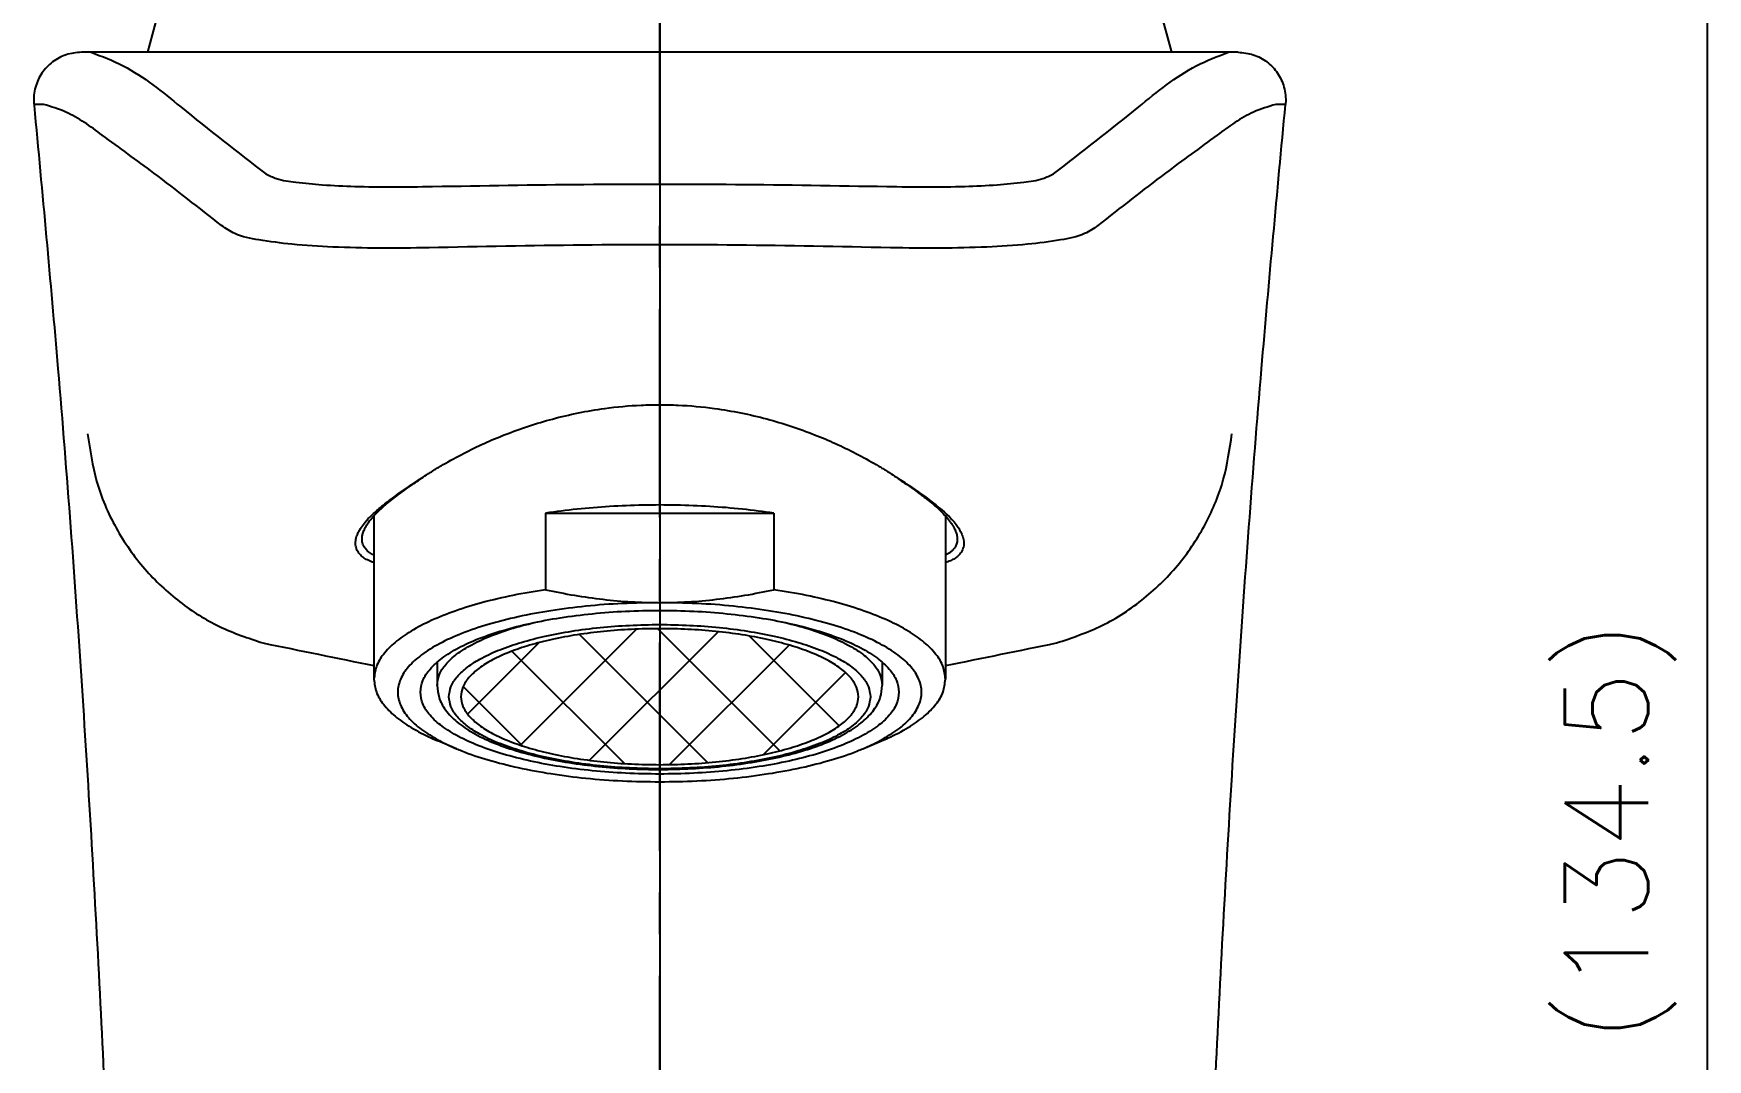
# Model space of a CAD drawing. Extents: x 6748 to 7342, y -141 to 279.
# Drawn here: x 7139.5 to 7209.8, y 111.1 to 154.2 of the extents above; entities that cross this region are included whole.
import ezdxf

# ---------------------------------------------------------------- set-up
doc = ezdxf.new("R2010")
doc.units = 0
doc.header["$LTSCALE"] = 7
doc.header["$MEASUREMENT"] = 0
doc.linetypes.add('ACAD_ISO08W100', pattern=[36, 24, -3, 6, -3])
doc.linetypes.add('CENTER', pattern=[2, 1.25, -0.25, 0.25, -0.25])
doc.layers.get('0').update_dxf_attribs({"color": 2, "linetype": 'CONTINUOUS'})
doc.layers.add('center', color=1, linetype='ACAD_ISO08W100')
doc.layers.add('D', color=2, linetype='CONTINUOUS')
doc.styles.add('GHS', font='ROMANS.shx', dxfattribs={"bigfont": 'GHS.shx'})

msp = doc.modelspace()

# ---------------------------------------------------------------- hatches: boundary and pattern name
at = {"layer": 'D'}
h = msp.add_hatch(dxfattribs=at)
h.set_pattern_fill('ANSI37', color=256, scale=20, style=0)
h.set_pattern_definition([(45, (992.1969, 271.091), (-1.767767, 1.767767), []), (135, (992.1969, 271.091), (-1.767767, -1.767767), [])])
edge = h.paths.add_edge_path()
edge.add_spline(control_points=[(7157.405, 126.379), (7157.424, 126.24), (7157.463, 125.943), (7157.751, 125.536), (7158.177, 125.156), (7158.757, 124.804), (7159.473, 124.483), (7160.314, 124.2), (7161.264, 123.96), (7162.305, 123.768), (7163.416, 123.627), (7164.574, 123.542), (7165.359, 123.523), (7165.755, 123.523)], knot_values=[0, 0, 0, 0, 0.415224, 0.887095, 1.451979, 2.125695, 2.910641, 3.800973, 4.785473, 5.849187, 6.974482, 8.141837, 9.330522, 9.330522, 9.330522, 9.330522], degree=3, periodic=0)
edge.add_line((7165.755, 123.523), (7165.755, 129.235))
edge.add_spline(control_points=[(7165.755, 129.235), (7165.359, 129.235), (7164.574, 129.216), (7163.416, 129.13), (7162.305, 128.99), (7161.264, 128.798), (7160.314, 128.558), (7159.473, 128.275), (7158.757, 127.954), (7158.177, 127.602), (7157.751, 127.222), (7157.463, 126.815), (7157.424, 126.518), (7157.405, 126.379)], knot_values=[9.330522, 9.330522, 9.330522, 9.330522, 10.519206, 11.686562, 12.811856, 13.87557, 14.86007, 15.750402, 16.535348, 17.209065, 17.773949, 18.24582, 18.661043, 18.661043, 18.661043, 18.661043], degree=3, periodic=0)
edge = h.paths.add_edge_path()
edge.add_spline(control_points=[(7165.755, 123.523), (7166.152, 123.523), (7166.937, 123.542), (7168.095, 123.627), (7169.205, 123.768), (7170.246, 123.96), (7171.197, 124.2), (7172.038, 124.483), (7172.753, 124.804), (7173.333, 125.156), (7173.759, 125.536), (7174.048, 125.943), (7174.087, 126.24), (7174.105, 126.379)], knot_values=[9.330522, 9.330522, 9.330522, 9.330522, 10.519206, 11.686562, 12.811856, 13.87557, 14.86007, 15.750402, 16.535348, 17.209065, 17.773949, 18.24582, 18.661043, 18.661043, 18.661043, 18.661043], degree=3, periodic=0)
edge.add_spline(control_points=[(7174.105, 126.379), (7174.087, 126.518), (7174.048, 126.815), (7173.759, 127.222), (7173.333, 127.602), (7172.753, 127.954), (7172.038, 128.275), (7171.197, 128.558), (7170.246, 128.798), (7169.205, 128.99), (7168.095, 129.13), (7166.937, 129.216), (7166.152, 129.235), (7165.755, 129.235)], knot_values=[0, 0, 0, 0, 0.415224, 0.887095, 1.451979, 2.125695, 2.910641, 3.800973, 4.785473, 5.849187, 6.974482, 8.141837, 9.330522, 9.330522, 9.330522, 9.330522], degree=3, periodic=0)
edge.add_line((7165.755, 129.235), (7165.755, 123.523))

# ---------------------------------------------------------------- linework, layer by layer
at = {"color": 7, "linetype": 'Continuous'}
for p, q in [((7144.736, 155.272), (7144.247, 153.448)), ((7186.765, 155.246), (7187.247, 153.448)), ((7190.05, 153.448), (7141.465, 153.448)), ((7139.885, 151.254), (7139.474, 151.254)), ((7192.04, 151.254), (7191.629, 151.254)), ((7156.04, 135.747), (7156.077, 135.771)), ((7175.431, 135.772), (7175.474, 135.744)), ((7153.755, 133.975), (7153.755, 127.109)), ((7160.959, 134.088), (7170.551, 134.088)), ((7160.959, 134.088), (7160.959, 130.872)), ((7170.551, 134.088), (7170.551, 130.872)), ((7177.755, 133.974), (7177.755, 127.109)), ((7156.405, 127.826), (7156.405, 126.849)), ((7175.105, 127.826), (7175.105, 126.849)), ((7157.216, 124.195), (7156.44, 124.522)), ((7174.294, 124.195), (7175.07, 124.522))]:
    msp.add_line(p, q, dxfattribs=at)
for points in [[(7141.465, 153.448), (7140.825, 153.343), (7140.253, 153.038), (7139.807, 152.567), (7139.538, 151.982), (7139.47, 151.3), (7139.475, 151.254)], [(7141.875, 153.448), (7143.221, 152.875), (7145.638, 151.154), (7149.219, 148.334)], [(7182.296, 148.334), (7185.875, 151.153), (7188.293, 152.875), (7189.64, 153.448)], [(7190.05, 153.448), (7190.689, 153.343), (7191.262, 153.038), (7191.707, 152.567), (7191.977, 151.982), (7192.044, 151.3), (7192.04, 151.254)], [(7139.474, 151.254), (7139.478, 151.215)], [(7139.478, 151.215), (7140.478, 140.156), (7141.479, 126.833), (7142.257, 113.492), (7142.813, 100.161), (7143.146, 86.81), (7143.258, 73.448), (7143.1, 69.141), (7142.629, 64.855), (7141.847, 60.618), (7140.961, 57.139)], [(7147.349, 146.171), (7144.508, 148.373), (7142.337, 149.971), (7140.808, 150.935), (7139.885, 151.254)], [(7191.629, 151.254), (7190.703, 150.933), (7189.17, 149.966), (7187, 148.368), (7184.165, 146.171)], [(7190.562, 57.111), (7189.668, 60.618), (7188.886, 64.855), (7188.414, 69.141), (7188.257, 73.448), (7188.368, 86.81), (7188.702, 100.161), (7189.257, 113.492), (7190.036, 126.833), (7191.036, 140.156), (7192.04, 151.254)], [(7149.219, 148.334), (7149.665, 148.144), (7150.468, 147.992), (7151.584, 147.881), (7152.957, 147.815), (7154.524, 147.791), (7156.219, 147.809)], [(7156.219, 147.809), (7162.571, 147.899), (7168.944, 147.899), (7175.295, 147.809)], [(7175.295, 147.809), (7176.998, 147.791), (7178.565, 147.815), (7179.936, 147.882), (7181.048, 147.992), (7181.849, 148.144), (7182.296, 148.334)], [(7156.068, 145.234), (7153.973, 145.219), (7152.023, 145.265), (7150.308, 145.38), (7148.915, 145.567), (7147.909, 145.83), (7147.349, 146.171)], [(7184.165, 146.171), (7183.603, 145.829), (7182.597, 145.566), (7181.209, 145.38), (7179.5, 145.266), (7177.551, 145.219), (7175.446, 145.234)], [(7175.446, 145.234), (7168.995, 145.345), (7162.52, 145.345), (7156.068, 145.234)], [(7156.664, 136.129), (7157.521, 136.6), (7159.262, 137.387), (7161.249, 138.042), (7163.446, 138.485), (7164.977, 138.624), (7165.755, 138.642)], [(7165.755, 138.642), (7166.528, 138.624), (7168.055, 138.486), (7170.256, 138.043), (7172.261, 137.382), (7173.999, 136.594), (7174.853, 136.125)], [(7141.728, 137.414), (7142.105, 135.427), (7142.928, 133.466), (7144.129, 131.747), (7145.601, 130.363), (7147.268, 129.326), (7149.092, 128.636)], [(7182.422, 128.636), (7184.324, 129.365), (7186.105, 130.514), (7187.584, 131.985), (7188.695, 133.67), (7189.429, 135.496), (7189.787, 137.414)], [(7155.745, 135.556), (7156.04, 135.747)], [(7156.04, 135.747), (7156.077, 135.771)], [(7156.077, 135.771), (7156.196, 135.846)], [(7156.196, 135.846), (7156.345, 135.938)], [(7156.345, 135.938), (7156.502, 136.034), (7156.664, 136.129)], [(7174.853, 136.125), (7175.014, 136.03), (7175.171, 135.934)], [(7175.171, 135.934), (7175.317, 135.844)], [(7175.317, 135.844), (7175.431, 135.772)], [(7175.474, 135.744), (7175.774, 135.547)], [(7153.168, 133.409), (7153.213, 133.48), (7153.389, 133.715), (7153.649, 133.992), (7154.025, 134.325), (7154.542, 134.726), (7155.211, 135.199), (7155.745, 135.556)], [(7153.255, 133.002), (7153.264, 133.12), (7153.3, 133.27), (7153.372, 133.443), (7153.489, 133.642), (7153.664, 133.872), (7153.919, 134.145), (7154.282, 134.472), (7154.784, 134.868), (7155.434, 135.333), (7155.684, 135.504)], [(7175.774, 135.547), (7176.315, 135.188), (7177.494, 134.317), (7178.291, 133.488), (7178.335, 133.419)], [(7175.84, 135.494), (7176.091, 135.322), (7176.74, 134.857), (7177.236, 134.465), (7177.594, 134.141), (7177.844, 133.873), (7178.016, 133.649), (7178.13, 133.458), (7178.202, 133.294), (7178.24, 133.152), (7178.255, 133.03), (7178.255, 133)], [(7170.551, 134.088), (7169.229, 134.254), (7167.859, 134.366), (7166.46, 134.423), (7165.051, 134.423), (7163.652, 134.366), (7162.282, 134.254), (7160.959, 134.088)], [(7153.026, 132.574), (7153.015, 132.604), (7152.989, 132.702), (7152.977, 132.814), (7152.987, 132.945), (7153.023, 133.098), (7153.096, 133.276), (7153.168, 133.409)], [(7153.755, 132.324), (7153.74, 132.331), (7153.645, 132.38), (7153.561, 132.436), (7153.488, 132.496), (7153.423, 132.562), (7153.369, 132.632), (7153.324, 132.708), (7153.289, 132.791), (7153.265, 132.884), (7153.255, 132.993), (7153.255, 133.002)], [(7178.255, 133), (7178.251, 132.925), (7178.234, 132.834), (7178.209, 132.756), (7178.177, 132.689), (7178.143, 132.632), (7178.107, 132.583), (7178.069, 132.54), (7178.029, 132.5), (7177.986, 132.463), (7177.939, 132.427), (7177.889, 132.393), (7177.833, 132.36), (7177.773, 132.331), (7177.755, 132.322)], [(7178.335, 133.419), (7178.518, 132.978), (7178.509, 132.649), (7178.472, 132.544)], [(7153.755, 132.005), (7153.708, 132.023), (7153.59, 132.071), (7153.482, 132.121), (7153.385, 132.174), (7153.298, 132.233), (7153.221, 132.297), (7153.155, 132.365), (7153.098, 132.438), (7153.052, 132.517), (7153.026, 132.574)], [(7178.472, 132.544), (7178.414, 132.439), (7178.295, 132.301), (7178.15, 132.188), (7177.964, 132.091), (7177.755, 132.004)], [(7160.959, 130.872), (7159.586, 130.63), (7158.314, 130.329), (7157.166, 129.976), (7156.161, 129.574), (7155.314, 129.132), (7154.641, 128.657), (7154.151, 128.155), (7153.855, 127.637), (7153.755, 127.109)], [(7160.959, 130.872), (7162.174, 130.637), (7163.372, 130.468), (7164.564, 130.364), (7165.755, 130.329)], [(7165.755, 130.329), (7166.946, 130.364), (7168.138, 130.468), (7169.336, 130.637), (7170.551, 130.872)], [(7177.755, 127.109), (7177.656, 127.637), (7177.359, 128.155), (7176.87, 128.657), (7176.196, 129.132), (7175.35, 129.574), (7174.344, 129.976), (7173.196, 130.329), (7171.925, 130.63), (7170.551, 130.872)], [(7165.755, 130.329), (7164.19, 130.291), (7162.656, 130.177), (7161.186, 129.989), (7159.808, 129.732), (7158.552, 129.41), (7157.442, 129.031), (7156.501, 128.601), (7155.749, 128.13), (7155.201, 127.627), (7154.867, 127.102), (7154.755, 126.567), (7154.867, 126.031), (7155.201, 125.507), (7155.749, 125.004), (7156.459, 124.556)], [(7175.051, 124.556), (7175.761, 125.004), (7176.31, 125.507), (7176.643, 126.031), (7176.755, 126.567), (7176.643, 127.102), (7176.31, 127.627), (7175.761, 128.13), (7175.009, 128.601), (7174.068, 129.031), (7172.959, 129.41), (7171.702, 129.732), (7170.325, 129.989), (7168.854, 130.177), (7167.321, 130.291), (7165.755, 130.329)], [(7155.705, 126.567), (7155.808, 127.056), (7156.112, 127.535), (7156.613, 127.995), (7157.301, 128.425), (7158.16, 128.818), (7159.174, 129.165), (7160.322, 129.459), (7161.58, 129.694), (7162.924, 129.865), (7164.325, 129.969), (7165.755, 130.004), (7167.185, 129.969), (7168.587, 129.865), (7169.93, 129.694), (7171.189, 129.459), (7172.337, 129.165), (7173.351, 128.818), (7174.21, 128.425), (7174.897, 127.995), (7175.398, 127.535), (7175.703, 127.056), (7175.805, 126.567)], [(7156.405, 126.849), (7156.494, 127.288), (7156.766, 127.729), (7157.225, 128.158), (7157.863, 128.563), (7158.662, 128.932), (7159.605, 129.258), (7160.622, 129.522)], [(7156.905, 126.379), (7156.989, 126.794), (7157.247, 127.212), (7157.681, 127.618), (7158.285, 128.002), (7159.041, 128.351), (7159.934, 128.659), (7160.948, 128.92), (7162.06, 129.129), (7163.249, 129.282), (7164.489, 129.375), (7165.755, 129.406), (7167.021, 129.375), (7168.261, 129.282), (7169.45, 129.129), (7170.563, 128.92), (7171.576, 128.659), (7172.469, 128.351), (7173.226, 128.002), (7173.829, 127.619), (7174.264, 127.212), (7174.521, 126.794), (7174.605, 126.379)], [(7170.889, 129.522), (7171.905, 129.258), (7172.849, 128.932), (7173.648, 128.563), (7174.285, 128.159), (7174.744, 127.729), (7175.017, 127.288), (7175.105, 126.849)], [(7174.105, 126.379), (7174.02, 126.785), (7173.767, 127.184), (7173.351, 127.565), (7172.78, 127.923), (7172.066, 128.249), (7171.223, 128.537), (7170.27, 128.781), (7169.224, 128.977), (7168.108, 129.119), (7166.944, 129.206), (7165.755, 129.235), (7164.567, 129.206), (7163.403, 129.119), (7162.287, 128.977), (7161.241, 128.781), (7160.287, 128.537), (7159.445, 128.249), (7158.731, 127.923), (7158.16, 127.565), (7157.743, 127.184), (7157.49, 126.785), (7157.405, 126.379)], [(7149.092, 128.636), (7153.754, 127.683)], [(7177.756, 127.682), (7182.422, 128.636)], [(7153.755, 127.109), (7153.855, 126.582), (7154.151, 126.063), (7154.641, 125.562), (7155.314, 125.087), (7156.161, 124.644), (7156.44, 124.522)], [(7175.805, 126.567), (7175.703, 126.078), (7175.398, 125.598), (7174.897, 125.139), (7174.21, 124.709), (7173.351, 124.316), (7172.337, 123.969), (7171.189, 123.675), (7169.93, 123.44), (7168.587, 123.269), (7167.185, 123.165), (7165.755, 123.13), (7164.325, 123.165), (7162.924, 123.269), (7161.58, 123.44), (7160.322, 123.675), (7159.174, 123.969), (7158.16, 124.316), (7157.301, 124.709), (7156.613, 125.139), (7156.112, 125.598), (7155.808, 126.078), (7155.705, 126.567)], [(7156.405, 126.849), (7156.49, 126.341), (7156.761, 125.826), (7157.241, 125.321), (7157.914, 124.86), (7158.744, 124.458), (7159.705, 124.116), (7160.778, 123.833), (7161.945, 123.61), (7163.184, 123.45), (7164.471, 123.353), (7165.783, 123.322), (7167.094, 123.356), (7168.379, 123.455), (7169.614, 123.618), (7170.776, 123.843), (7171.843, 124.127), (7172.797, 124.47), (7173.618, 124.872), (7174.282, 125.332), (7174.754, 125.832), (7175.021, 126.343), (7175.105, 126.849)], [(7175.07, 124.522), (7175.35, 124.644), (7176.196, 125.087), (7176.87, 125.562), (7177.359, 126.063), (7177.656, 126.582), (7177.755, 127.109)], [(7174.605, 126.379), (7174.521, 125.964), (7174.264, 125.546), (7173.829, 125.139), (7173.226, 124.756), (7172.47, 124.407), (7171.576, 124.099), (7170.563, 123.838), (7169.45, 123.629), (7168.262, 123.476), (7167.021, 123.383), (7165.755, 123.352), (7164.489, 123.383), (7163.249, 123.476), (7162.06, 123.628), (7160.948, 123.838), (7159.934, 124.099), (7159.041, 124.407), (7158.285, 124.756), (7157.681, 125.139), (7157.247, 125.546), (7156.989, 125.964), (7156.905, 126.379)], [(7157.405, 126.379), (7157.49, 125.973), (7157.743, 125.574), (7158.16, 125.193), (7158.731, 124.835), (7159.445, 124.509), (7160.287, 124.221), (7161.241, 123.976), (7162.287, 123.781), (7163.403, 123.639), (7164.567, 123.552), (7165.755, 123.523), (7166.944, 123.552), (7168.108, 123.639), (7169.224, 123.781), (7170.27, 123.976), (7171.223, 124.221), (7172.066, 124.509), (7172.78, 124.835), (7173.351, 125.193), (7173.767, 125.574), (7174.02, 125.973), (7174.105, 126.379)], [(7156.459, 124.556), (7156.501, 124.533), (7157.217, 124.195)], [(7174.294, 124.195), (7175.009, 124.533), (7175.051, 124.556)], [(7157.217, 124.195), (7157.442, 124.103), (7158.552, 123.724), (7159.808, 123.402), (7161.186, 123.145), (7162.656, 122.957), (7164.19, 122.843), (7165.755, 122.805)], [(7165.755, 122.805), (7167.321, 122.843), (7168.854, 122.957), (7170.325, 123.145), (7171.702, 123.402), (7172.959, 123.724), (7174.068, 124.103), (7174.294, 124.195)]]:
    msp.add_spline(points, degree=3, dxfattribs=at)
at = {"layer": 'center'}
msp.add_line((7165.755, 189.926), (7165.755, -82.149), dxfattribs=at)
at = {"layer": 'center', "linetype": 'CENTER'}
msp.add_line((7165.755, 35.9), (7165.755, 189.926), dxfattribs=at)
at = {"layer": 'D', "color": 2}
msp.add_line((7209.766, 56.448), (7209.766, 184.984), dxfattribs=at)

# ---------------------------------------------------------------- texts
at = {"layer": 'D', "color": 2, "insert": (7206.1, 120.716), "char_height": 3.5, "attachment_point": 5, "rotation": 90, "style": 'GHS'}
msp.add_mtext('\\A1;(134.5)', dxfattribs=at)

doc.saveas('drawing.dxf')
